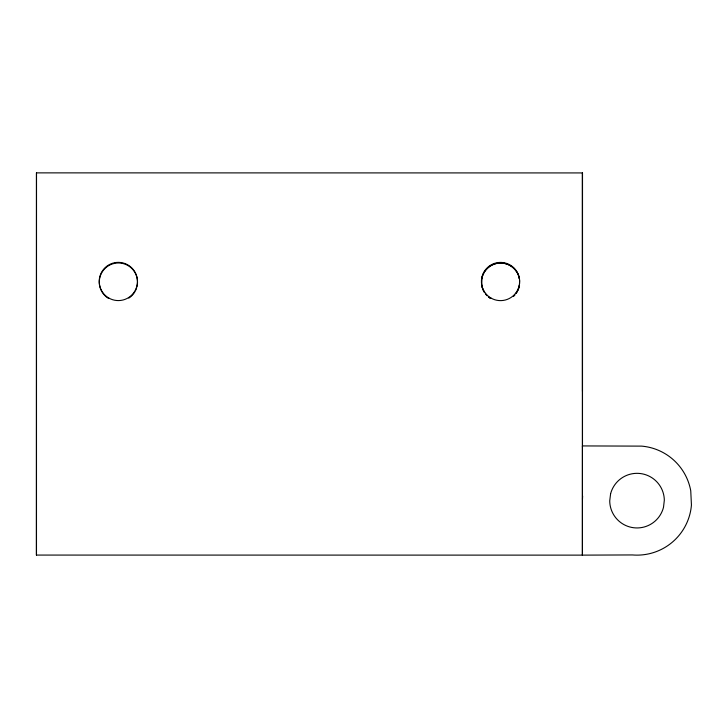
<?xml version="1.0" encoding="UTF-8"?>
<svg xmlns="http://www.w3.org/2000/svg" width="728" height="728" viewBox="0 0 728 728"><rect width="100%" height="100%" fill="white"/><g stroke="black" fill="none" stroke-linecap="round" stroke-linejoin="round"><path stroke-width="1.09" d="M36.482 555.073L36.518 172.873M582.391 555.127L582.436 445.927L641.586 446.118A54.6 54.6 0 0 1 690.754 490.827L691.436 505.068A54.6 54.6 0 0 1 632.495 554.945L582.418 555.127L582.436 172.927L582.473 391.327M582.482 447.065L582.509 172.927L36.436 172.873L36.4 555.073L582.473 555.127M519.51 284.002L519.592 279.952M582.473 499.399L582.618 495.995M107.999 298.107A19.11 19.11 0 0 1 101.374 273.409A19.11 19.11 0 0 1 125.252 264.237A19.11 19.11 0 0 1 136.864 287.032M136.582 287.979A19.11 19.11 0 0 1 135.426 290.763M134.953 291.637A19.11 19.11 0 0 1 128.811 298.116M519.437 278.961A19.11 19.11 0 0 0 481.69 279.306L481.599 284.293A19.11 19.11 0 0 0 484.657 292.683A19.11 19.11 0 0 1 481.618 284.293L481.699 279.306A19.11 19.11 0 0 1 519.446 278.961M610.601 493.793L609.727 500.864A27.3 27.3 0 0 0 663.508 507.28L664.327 500.2A27.3 27.3 0 0 0 610.601 493.793M516.152 293.211A19.11 19.11 0 0 0 519.492 284.939A19.11 19.11 0 0 1 516.161 293.211M513.504 296.205A19.11 19.11 0 0 0 514.914 294.776A19.11 19.11 0 0 1 513.513 296.205M488.697 297.079A19.11 19.11 0 0 0 490.326 298.243A19.11 19.11 0 0 1 488.715 297.079M485.849 294.276A19.11 19.11 0 0 0 487.205 295.759A19.11 19.11 0 0 1 485.858 294.276M490.963 298.061A19.11 19.11 0 0 0 519.637 281.518A19.11 19.11 0 0 0 490.972 264.965A19.11 19.11 0 0 0 490.963 298.061M108.772 298.025A19.11 19.11 0 0 0 137.437 281.472A19.11 19.11 0 0 0 108.772 264.919A19.11 19.11 0 0 0 108.772 298.025"/></g></svg>
